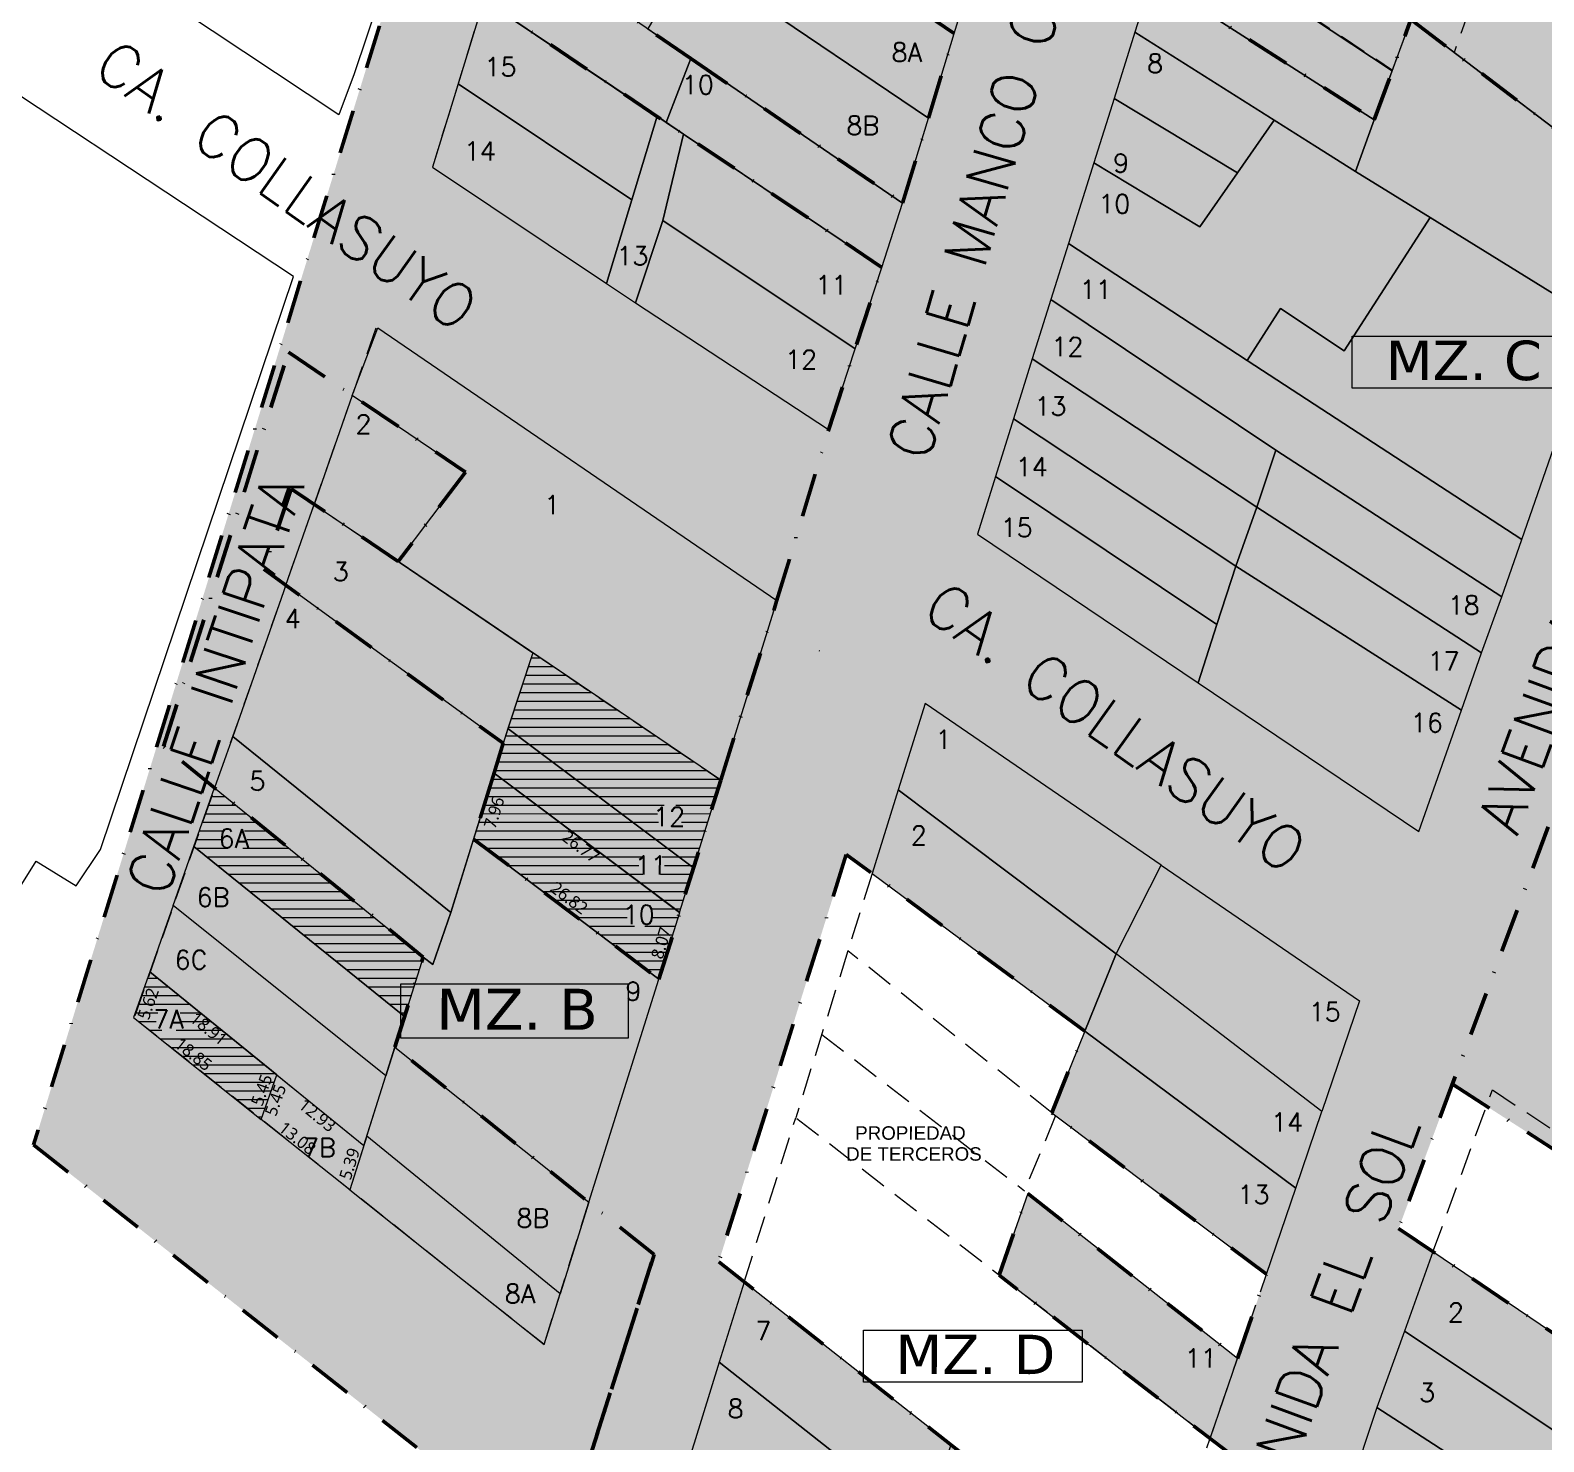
# Model space of a CAD drawing. Header units: millimetres. Extents: x -12449005 to 6504000, y 604360 to 27735491.
# Drawn here: x 711732.4 to 711907.1, y 9107211.8 to 9107374.8 of the extents above; entities that cross this region are included whole.
import ezdxf
from ezdxf.enums import TextEntityAlignment as Align

# ---------------------------------------------------------------- set-up
doc = ezdxf.new("R2010")
doc.units = ezdxf.units.MM
doc.header["$MEASUREMENT"] = 0
doc.header["$PDMODE"] = 3
doc.header["$PDSIZE"] = 0.5
doc.linetypes.add('DASHDOTX2', pattern=[50.8, 25.4, -12.7, 0, -12.7])
doc.linetypes.add('HIDDEN', pattern=[9.525, 6.35, -3.175])
doc.layers.get('0').update_dxf_attribs({"lineweight": 15})
for name, color, linetype in [('_CALLES', 251, 'Continuous'), ('CHAVI RESCATE', 220, 'Continuous'), ('NUEVA ESPERANZA 4', 191, 'Continuous'), ('NUEVA ESPERANZA II', 160, 'Continuous'), ('NUEVA ESPERANZA III', 83, 'Continuous'), ('Texto', 7, 'Continuous')]:
    doc.layers.add(name, color=color, linetype=linetype)
for name, color, linetype, lineweight in [('A_LIMITES SECTORES', 1, 'DASHDOTX2', 50), ('COTAS', 40, 'Continuous', 5), ('HATCH LOTE EXCEPTUADO', 6, 'Continuous', 5), ('JL - LOTE PRESCRITO', 190, 'Continuous', 30), ('JL - LOTES EXCEPTUADO', 33, 'Continuous', 30), ('VIVIENDA', 7, 'Continuous', 15)]:
    doc.layers.add(name, color=color, linetype=linetype, lineweight=lineweight)
doc.styles.add('arial', font='arial.ttf')
doc.styles.add('CALLES', font='romans.shx', dxfattribs={"height": 2.5})
doc.styles.add('cota100', font='trebuc.ttf')
doc.styles.add('ROMANS', font='romans.shx')
doc.styles.get("Standard").update_dxf_attribs({"font": 'arial.ttf'})
doc.styles.add('style2', font='verdana.ttf')
doc.dimstyles.new('COTA _100', dxfattribs={"dimscale": 1.26, "dimtxt": 0.95, "dimasz": 0.04, "dimexe": 0.06, "dimexo": 0.1, "dimgap": 0.04, "dimtad": 0, "dimzin": 1, "dimdsep": 46, "dimtxsty": 'cota100', "dimblk": 'ARCHTICK', "dimcen": 0.09, "dimdle": 0.06, "dimse1": 1, "dimse2": 1, "dimsd1": 1, "dimsd2": 1, "dimclrd": 256, "dimclre": 178, "dimclrt": 7, "dimaunit": 1, "dimadec": 3, "dimazin": 0, "dimtfac": 1, "dimtmove": 2, "dimatfit": 2, "dimldrblk": 'ARCHTICK', "dimfxl": 1, "dimarcsym": 0})
pattern_1 = [(0, (-11196.5517, -2556.6755), (0, 1), [])]

# ---------------------------------------------------------------- blocks, each defined once
blk = doc.blocks.new('*D51')
at = {"layer": 'DEFPOINTS', "color": 0, "ltscale": 0.3, "transparency": 16777216}
for p in [(711798.11, 9107297.2, 0), (638644.95, 8884680.95), (638646.1, 8884680.58, 0)]:
    blk.add_point(p, dxfattribs=at)
at = {"layer": 'JL - LOTE PRESCRITO', "color": 7, "ltscale": 0.3, "transparency": 16777216, "insert": (1552507.84, 18611954.35), "char_height": 1.425, "attachment_point": 5, "rotation": 71.8094, "style": 'cota100'}
blk.add_mtext('234327.50', dxfattribs=at)
blk = doc.blocks.new('_ARCHTICK')
at = {"color": 0, "linetype": 'ByBlock', "const_width": 0.15}
blk.add_lwpolyline([(-0.5, -0.5), (0.5, 0.5)], dxfattribs=at)
blk = doc.blocks.new('*D54')
at = {"layer": 'DEFPOINTS', "color": 0, "ltscale": 0.3, "transparency": 16777216}
for p in [(711942.33, 9107278.53, 0), (711968.93, 9107263), (711968.16, 9107261.81, 0)]:
    blk.add_point(p, dxfattribs=at)
at = {"layer": 'JL - LOTE PRESCRITO', "color": 7, "ltscale": 0.3, "transparency": 16777216, "insert": (-9446297.88, 15652898.35), "char_height": 1.425, "attachment_point": 5, "rotation": 327.0777, "style": 'cota100'}
blk.add_mtext('30.77', dxfattribs=at)
blk = doc.blocks.new('*D55')
at = {"layer": 'DEFPOINTS', "color": 0, "ltscale": 0.3, "transparency": 16777216}
for p in [(711946.72, 9107290.72, 0), (711972.94, 9107274.92), (711972.26, 9107273.88, 0)]:
    blk.add_point(p, dxfattribs=at)
at = {"layer": 'JL - LOTE PRESCRITO', "color": 7, "ltscale": 0.3, "transparency": 16777216, "insert": (-2514595.34, 20816706.74), "char_height": 1.425, "attachment_point": 5, "rotation": 326.6096, "style": 'cota100'}
blk.add_mtext('30.59', dxfattribs=at)
blk = doc.blocks.new('*D68')
at = {"layer": 'DEFPOINTS', "color": 0, "linetype": 'HIDDEN', "ltscale": 0.3, "transparency": 16777216}
for p in [(712078.64, 9107418.1, 0), (710312.23, 9102681.29, 0), (710313.01, 9102681, 0)]:
    blk.add_point(p, dxfattribs=at)
at = {"layer": 'NUEVA ESPERANZA II', "color": 7, "linetype": 'HIDDEN', "lineweight": 0, "ltscale": 0.3, "transparency": 16777216, "insert": (711195.05, 9105049.84, 0), "char_height": 1.197, "attachment_point": 5, "rotation": 69.5585, "style": 'cota100'}
blk.add_mtext('5055.45', dxfattribs=at)
blk = doc.blocks.new('*D69')
at = {"layer": 'DEFPOINTS', "color": 0, "linetype": 'HIDDEN', "ltscale": 0.3, "transparency": 16777216}
for p in [(712057.78, 9107363.71, 0), (709988.09, 9101810.87, 0), (709988.64, 9101810.67, 0)]:
    blk.add_point(p, dxfattribs=at)
at = {"layer": 'NUEVA ESPERANZA II', "color": 7, "linetype": 'HIDDEN', "lineweight": 0, "ltscale": 0.3, "transparency": 16777216, "insert": (711034.22, 9104618.93, 0), "char_height": 1.197, "attachment_point": 5, "rotation": 69.5638, "style": 'cota100'}
blk.add_mtext('5926.01', dxfattribs=at)
blk = doc.blocks.new('*D74')
at = {"layer": 'DEFPOINTS', "color": 0, "linetype": 'HIDDEN', "ltscale": 0.3, "transparency": 16777216}
for p in [(712094.13, 9107372.16, 0), (712094.88, 9107371.86, 0), (710500.23, 9103362.11, 0)]:
    blk.add_point(p, dxfattribs=at)
at = {"layer": 'NUEVA ESPERANZA II', "color": 7, "linetype": 'HIDDEN', "lineweight": 0, "ltscale": 0.3, "transparency": 16777216, "insert": (711297.93, 9105366.84, 0), "char_height": 1.197, "attachment_point": 5, "rotation": 68.3233, "style": 'cota100'}
blk.add_mtext('4315.21', dxfattribs=at)
blk = doc.blocks.new('*D75')
at = {"layer": 'DEFPOINTS', "color": 0, "linetype": 'HIDDEN', "ltscale": 0.3, "transparency": 16777216}
for p in [(712067.64, 9107391.06, 0), (712068.36, 9107390.8, 0), (710106.24, 9102126.21, 0)]:
    blk.add_point(p, dxfattribs=at)
at = {"layer": 'NUEVA ESPERANZA II', "color": 7, "linetype": 'HIDDEN', "lineweight": 0, "ltscale": 0.3, "transparency": 16777216, "insert": (711086.58, 9104758.77, 0), "char_height": 1.197, "attachment_point": 5, "rotation": 69.5595, "style": 'cota100'}
blk.add_mtext('5618.35', dxfattribs=at)
blk = doc.blocks.new('*D71')
at = {"layer": 'DEFPOINTS', "color": 0, "linetype": 'HIDDEN', "ltscale": 0.3, "transparency": 16777216}
for p in [(712066.38, 9107385.58, 0), (712067.05, 9107385.33, 0), (710413.05, 9103034.9, 0)]:
    blk.add_point(p, dxfattribs=at)
at = {"layer": 'NUEVA ESPERANZA II', "color": 7, "linetype": 'HIDDEN', "lineweight": 0, "ltscale": 0.3, "transparency": 16777216, "insert": (711240.39, 9105209.99, 0), "char_height": 1.197, "attachment_point": 5, "rotation": 69.1925, "style": 'cota100'}
blk.add_mtext('4654.24', dxfattribs=at)
blk = doc.blocks.new('*D186')
at = {"layer": 'DEFPOINTS', "color": 0, "ltscale": 0.3, "transparency": 16777216}
for p in [(711746.23, 9107266.08, 0), (711760.91, 9107254.17, 0), (711759.78, 9107252.78)]:
    blk.add_point(p, dxfattribs=at)
at = {"layer": 'JL - LOTES EXCEPTUADO', "color": 7, "lineweight": 30, "ltscale": 0.3, "transparency": 16777216, "insert": (711753.03, 9107259.49), "char_height": 1.425, "attachment_point": 5, "rotation": 320.9628, "style": 'cota100'}
blk.add_mtext('18.91', dxfattribs=at)
blk = doc.blocks.new('*D187')
at = {"layer": 'DEFPOINTS', "color": 0, "ltscale": 0.3, "transparency": 16777216}
for p in [(711746.23, 9107266.08, 0), (711747.78, 9107265.54), (711744.37, 9107260.78, 0)]:
    blk.add_point(p, dxfattribs=at)
at = {"layer": 'JL - LOTES EXCEPTUADO', "color": 7, "lineweight": 30, "ltscale": 0.3, "transparency": 16777216, "insert": (711746.06, 9107262.38), "char_height": 1.425, "attachment_point": 5, "rotation": 70.6757, "style": 'cota100'}
blk.add_mtext('5.62', dxfattribs=at)
blk = doc.blocks.new('*D188')
at = {"layer": 'DEFPOINTS', "color": 0, "ltscale": 0.3, "transparency": 16777216}
for p in [(711759.48, 9107254.67), (711760.91, 9107254.17, 0), (711759.11, 9107249.03, 0)]:
    blk.add_point(p, dxfattribs=at)
at = {"layer": 'JL - LOTES EXCEPTUADO', "color": 7, "lineweight": 30, "ltscale": 0.3, "transparency": 16777216, "insert": (711759.16, 9107252.42), "char_height": 1.425, "attachment_point": 5, "rotation": 70.6757, "style": 'cota100'}
blk.add_mtext('5.45', dxfattribs=at)
blk = doc.blocks.new('*D189')
at = {"layer": 'DEFPOINTS', "color": 0, "ltscale": 0.3, "transparency": 16777216}
for p in [(711768.46, 9107246.81), (711770.96, 9107246.03, 0), (711769.34, 9107240.88, 0)]:
    blk.add_point(p, dxfattribs=at)
at = {"layer": 'JL - LOTES EXCEPTUADO', "color": 7, "lineweight": 30, "ltscale": 0.3, "transparency": 16777216, "insert": (711769.3, 9107243.9), "char_height": 1.425, "attachment_point": 5, "rotation": 72.5165, "style": 'cota100'}
blk.add_mtext('5.39', dxfattribs=at)
blk = doc.blocks.new('*D190')
at = {"layer": 'DEFPOINTS', "color": 0, "ltscale": 0.3, "transparency": 16777216}
for p in [(711785.98, 9107288.99, 0), (711787.9, 9107288.39), (711783.61, 9107281.38, 0)]:
    blk.add_point(p, dxfattribs=at)
at = {"layer": 'JL - LOTES EXCEPTUADO', "color": 7, "ltscale": 0.3, "transparency": 16777216, "insert": (711785.99, 9107284.45), "char_height": 1.425, "attachment_point": 5, "rotation": 72.7253, "style": 'cota100'}
blk.add_mtext('7.96', dxfattribs=at)
blk = doc.blocks.new('*D191')
at = {"layer": 'DEFPOINTS', "color": 0, "ltscale": 0.3, "transparency": 16777216}
for p in [(711805.73, 9107273.44), (711807.4, 9107272.93, 0), (711805.01, 9107265.22, 0)]:
    blk.add_point(p, dxfattribs=at)
at = {"layer": 'JL - LOTES EXCEPTUADO', "color": 7, "ltscale": 0.3, "transparency": 16777216, "insert": (711805.28, 9107269.39), "char_height": 1.425, "attachment_point": 5, "rotation": 72.7682, "style": 'cota100'}
blk.add_mtext('8.07', dxfattribs=at)
blk = doc.blocks.new('*D192')
at = {"layer": 'DEFPOINTS', "color": 0, "ltscale": 0.3, "transparency": 16777216}
for p in [(711783.61, 9107281.38, 0), (711806.05, 9107266.6), (711805.01, 9107265.22, 0)]:
    blk.add_point(p, dxfattribs=at)
at = {"layer": 'JL - LOTES EXCEPTUADO', "color": 7, "ltscale": 0.3, "transparency": 16777216, "insert": (711794.64, 9107274.59), "char_height": 1.425, "attachment_point": 5, "rotation": 322.9371, "style": 'cota100'}
blk.add_mtext('26.82', dxfattribs=at)
blk = doc.blocks.new('*D193')
at = {"layer": 'DEFPOINTS', "color": 0, "ltscale": 0.3, "transparency": 16777216}
for p in [(711785.98, 9107288.99, 0), (711807.4, 9107272.93, 0), (711805.32, 9107270.16)]:
    blk.add_point(p, dxfattribs=at)
at = {"layer": 'JL - LOTES EXCEPTUADO', "color": 7, "ltscale": 0.3, "transparency": 16777216, "insert": (711795.96, 9107280.51), "char_height": 1.425, "attachment_point": 5, "rotation": 323.1409, "style": 'cota100'}
blk.add_mtext('26.77', dxfattribs=at)
blk = doc.blocks.new('*D194')
at = {"layer": 'DEFPOINTS', "color": 0, "ltscale": 0.3, "transparency": 16777216}
for p in [(711760.91, 9107254.17, 0), (711762.46, 9107253.63), (711759.11, 9107249.03, 0)]:
    blk.add_point(p, dxfattribs=at)
at = {"layer": 'JL - LOTES EXCEPTUADO', "color": 7, "lineweight": 30, "ltscale": 0.3, "transparency": 16777216, "insert": (711760.75, 9107251.26), "char_height": 1.425, "attachment_point": 5, "rotation": 70.6757, "style": 'cota100'}
blk.add_mtext('5.45', dxfattribs=at)
blk = doc.blocks.new('*D195')
at = {"layer": 'DEFPOINTS', "color": 0, "ltscale": 0.3, "transparency": 16777216}
for p in [(711760.91, 9107254.17, 0), (711769.83, 9107244.63), (711770.96, 9107246.03, 0)]:
    blk.add_point(p, dxfattribs=at)
at = {"layer": 'JL - LOTES EXCEPTUADO', "color": 7, "lineweight": 30, "ltscale": 0.3, "transparency": 16777216, "insert": (711765.57, 9107249.5), "char_height": 1.425, "attachment_point": 5, "rotation": 320.9628, "style": 'cota100'}
blk.add_mtext('12.93', dxfattribs=at)
blk = doc.blocks.new('*D211')
at = {"layer": 'DEFPOINTS', "color": 0, "ltscale": 0.3, "transparency": 16777216}
for p in [(711744.37, 9107260.78, 0), (711760, 9107250.15), (711759.11, 9107249.03, 0)]:
    blk.add_point(p, dxfattribs=at)
at = {"layer": 'JL - LOTES EXCEPTUADO', "color": 7, "lineweight": 30, "ltscale": 0.3, "transparency": 16777216, "insert": (711751.28, 9107256.54), "char_height": 1.425, "attachment_point": 5, "rotation": 321.4602, "style": 'cota100'}
blk.add_mtext('18.85', dxfattribs=at)
blk = doc.blocks.new('*D212')
at = {"layer": 'DEFPOINTS', "color": 0, "ltscale": 0.3, "transparency": 16777216}
for p in [(711759.11, 9107249.03, 0), (711770.23, 9107242), (711769.34, 9107240.88, 0)]:
    blk.add_point(p, dxfattribs=at)
at = {"layer": 'JL - LOTES EXCEPTUADO', "color": 7, "lineweight": 30, "ltscale": 0.3, "transparency": 16777216, "insert": (711763.27, 9107246.86), "char_height": 1.425, "attachment_point": 5, "rotation": 321.4602, "style": 'cota100'}
blk.add_mtext('13.08', dxfattribs=at)

msp = doc.modelspace()

# ---------------------------------------------------------------- hatches: boundary and pattern name
at = {"layer": 'HATCH LOTE EXCEPTUADO', "lineweight": 5}
h = msp.add_hatch(dxfattribs=at)
h.set_pattern_fill('_USER', color=256, style=0, pattern_type=0)
h.set_pattern_definition(pattern_1)
h.paths.add_polyline_path([(711790.461, 9107302.904), (711787.582, 9107294.141), (711808.997, 9107278.083), (711812.137, 9107288.207)])
h.paths.add_polyline_path([(711807.764, 9107284, -1), (711804.792, 9107284, -1)], flags=16)
h.paths.add_polyline_path([(711787.582, 9107294.141), (711787.024, 9107292.444), (711785.976, 9107288.987), (711807.399, 9107272.927), (711808.997, 9107278.083)])
h.paths.add_polyline_path([(711805.662, 9107278.401, -1), (711802.69, 9107278.401, -1)], flags=16)
h.paths.add_polyline_path([(711785.976, 9107288.985), (711785.878, 9107288.663), (711783.612, 9107281.384), (711805.009, 9107265.223), (711807.398, 9107272.925)])
h.paths.add_polyline_path([(711804.255, 9107272.686, -1), (711801.283, 9107272.686, -1)], flags=16)
h.paths.add_polyline_path([(711753.701, 9107287.324), (711751.311, 9107280.532), (711775.646, 9107260.908), (711777.809, 9107267.776)])
h.paths.add_polyline_path([(711754.493, 9107281.442, -1), (711757.465, 9107281.442, -1)], flags=16)
h.paths.add_polyline_path([(711794.674, 9107293.565), (711803.09, 9107287.102), (711804.261, 9107288.627), (711795.845, 9107295.09)], flags=24)
h.paths.add_polyline_path([(711804.776, 9107282.787), (711807.523, 9107282.734), (711807.57, 9107285.172), (711804.822, 9107285.225)], flags=24)
h.paths.add_polyline_path([(711792.506, 9107286.13), (711800.922, 9107279.667), (711802.093, 9107281.192), (711793.677, 9107287.655)], flags=24)
h.paths.add_polyline_path([(711790.127, 9107279.847), (711798.543, 9107273.384), (711799.714, 9107274.909), (711791.298, 9107281.372)], flags=24)
h.paths.add_polyline_path([(711801.035, 9107271.477), (711804.247, 9107271.416), (711804.294, 9107273.854), (711801.082, 9107273.915)], flags=24)
h.paths.add_polyline_path([(711760.869, 9107271.928), (711765.194, 9107268.44), (711767.074, 9107270.771), (711762.748, 9107274.259)], flags=25)
h.paths.add_polyline_path([(711762.001, 9107277.38), (711766.317, 9107273.88), (711768.203, 9107276.206), (711763.887, 9107279.706)], flags=24)
h.paths.add_polyline_path([(711776.59, 9107262.001), (711777.949, 9107266.318), (711775.093, 9107267.217), (711773.733, 9107262.9)], flags=9)
h.paths.add_polyline_path([(711754.003, 9107280.99), (711755.506, 9107285.259), (711752.681, 9107286.254), (711751.178, 9107281.984)], flags=9)
h.paths.add_polyline_path([(711759.954, 9107276.665), (711768.368, 9107270.203), (711769.535, 9107271.723), (711761.121, 9107278.184)], flags=24)
h.paths.add_polyline_path([(711753.917, 9107280.533), (711757.911, 9107280.457), (711757.948, 9107282.407), (711753.954, 9107282.484)], flags=24)
h = msp.add_hatch(dxfattribs=at)
h.set_pattern_fill('_USER', color=256, style=0, pattern_type=0)
h.set_pattern_definition(pattern_1)
h.paths.add_polyline_path([(711760.912, 9107254.172), (711746.226, 9107266.08), (711744.366, 9107260.776), (711759.11, 9107249.032)])
h.paths.add_polyline_path([(711746.963, 9107260.568, -1), (711749.935, 9107260.568, -1)], flags=16)
h.paths.add_polyline_path([(711749.991, 9107260.028), (711754.307, 9107256.528), (711756.193, 9107258.854), (711751.877, 9107262.354)], flags=24)
h.paths.add_polyline_path([(711759.825, 9107249.778), (711761.322, 9107254.049), (711758.497, 9107255.04), (711756.999, 9107250.769)], flags=9)
h.paths.add_polyline_path([(711749.206, 9107258.878), (711756.902, 9107252.967), (711758.073, 9107254.492), (711750.377, 9107260.402)], flags=24)
h.paths.add_polyline_path([(711747.007, 9107259.647), (711749.762, 9107259.594), (711749.8, 9107261.545), (711747.044, 9107261.597)], flags=24)
at = {"layer": 'NUEVA ESPERANZA 4', "lineweight": 53, "transparency": 33554521}
h = msp.add_hatch(color=26, dxfattribs=at)
h.dxf.hatch_style = 1
h.paths.add_polyline_path([(711983.623, 9107863.019), (711960.913, 9107869.796), (711947.545, 9107855.389), (711927.184, 9107875.211), (711732.828, 9107246.078), (711793.308, 9107198.321), (711804.456, 9107233.43), (711774.534, 9107257.377), (711777.809, 9107267.775), (711747.836, 9107292.08), (711762.237, 9107337.617), (711782.662, 9107323.763), (711774.924, 9107313.44), (711762.546, 9107321.833), (711759.407, 9107312.534), (711787.024, 9107292.445), (711785.878, 9107288.663), (711783.612, 9107281.384), (711805.01, 9107265.223), (711812.137, 9107288.209), (711818.587, 9107308.851), (711824.6, 9107328.732), (711830.74, 9107347.372), (711776.796, 9107383.655), (711779.339, 9107391.696), (711808.689, 9107371.497), (711833.124, 9107354.817), (711839.101, 9107374.408), (711799.157, 9107401.242), (711805.889, 9107422.533), (711805.889, 9107422.533), (711799.374, 9107425.922), (711803.611, 9107439.76), (711807.228, 9107437.909), (711813.653, 9107458.901), (711823.933, 9107452.144), (711813.732, 9107434.582), (711851.569, 9107415.226), (711859.802, 9107442.183), (711862.334, 9107440.348), (711876.693, 9107484.457), (711850.686, 9107501.798), (711852.916, 9107508.613), (711878.9, 9107491.237), (711881.331, 9107498.626), (711855.179, 9107515.529), (711857.503, 9107522.368), (711883.602, 9107505.532), (711885.482, 9107511.248), (711859.432, 9107528.09), (711862.037, 9107535.817), (711864.701, 9107534.044), (711864.763, 9107534.234), (711888.227, 9107519.593), (711896.621, 9107545.11), (711859.877, 9107570.7), (711851.051, 9107543.147), (711844.561, 9107547.475), (711855.463, 9107582.858), (711873.876, 9107570.138), (711877.532, 9107582.777), (711903.32, 9107565.476), (711909.536, 9107586.649), (711883.509, 9107602.964), (711885.386, 9107610.339), (711859.759, 9107626.556), (711865.864, 9107645.768), (711888.505, 9107631.744), (711890.487, 9107637.407), (711867.67, 9107651.452), (711875.029, 9107674.606), (711884.521, 9107668.954), (711887.911, 9107677.609), (711896.519, 9107672.519), (711893.113, 9107663.838), (711933.161, 9107639.99), (711939.594, 9107660.629), (711881.851, 9107696.074), (711891.254, 9107725.622), (711937.719, 9107691.93), (711948.035, 9107724.382), (711904.053, 9107765.839), (711923.379, 9107826.569), (711981.111, 9107766.156), (711983.622, 9107774.252), (712027.224, 9107744.458), (712048.741, 9107788.502), (712070.65, 9107766.362), (712054.097, 9107752.956), (712059.691, 9107749.682), (712064.422, 9107750.207), (712076.041, 9107760.914), (712151.75, 9107684.408), (712131.41, 9107674.749), (712101.865, 9107660.719), (712078.904, 9107683.876), (712071.68, 9107680.44), (712100.654, 9107651.222), (712137.763, 9107668.579), (712145.736, 9107660.435), (712164.211, 9107668.096), (712186.168, 9107647.654), (712189.69, 9107650.643), (712205.026, 9107635.145), (712184.666, 9107620.886), (712197.218, 9107608.261), (712217.021, 9107623.024), (712268.619, 9107570.883), (712227.016, 9107551.715), (712212.613, 9107566.164), (712163.932, 9107543.751), (712151.898, 9107526.551), (712098.583, 9107567.547), (712114.419, 9107583.366), (712106.368, 9107591.805), (712085.761, 9107611.803), (712063.647, 9107594.26), (712054.275, 9107601.611), (712066.377, 9107609.595), (712058.673, 9107617.223), (712072.27, 9107625.67), (712060.662, 9107632.087), (712056.67, 9107635.932), (712027.936, 9107614.667), (712020.873, 9107618.828), (712002.288, 9107568.46), (711967.15, 9107592.271), (711966.444, 9107590.04), (711933.096, 9107615.14), (711931.465, 9107609.694), (711964.664, 9107584.455), (711962.473, 9107576.111), (711928.59, 9107600.097), (711925.553, 9107589.957), (711959.52, 9107566.523), (711995.518, 9107540.833), (711988.156, 9107522.419), (711997.649, 9107516.412), (712005.136, 9107535.606), (712029.042, 9107519.992), (712036.446, 9107530.681), (712035.162, 9107531.494), (712038.016, 9107537.887), (712009.198, 9107556.367), (712016.546, 9107575.244), (712036.54, 9107562.054), (712049.886, 9107552.901), (712070.335, 9107579.777), (712085.747, 9107567.989), (712040.97, 9107450.797), (711981.286, 9107490.628), (711964.777, 9107447.459), (712029.937, 9107403.554), (712046.148, 9107448.136), (712054.691, 9107442.109), (712058.699, 9107454.1), (712084.859, 9107435.671), (712111.062, 9107417.302), (712108.907, 9107410.905), (712082.939, 9107429.37), (712080.784, 9107423.7), (712074.3, 9107406.639), (712047.454, 9107424.619), (712043.012, 9107411.866), (712069.341, 9107393.386), (712070.337, 9107396.006), (712102.974, 9107372.329), (712071.988, 9107289.726), (712065.185, 9107294.655), (712073.235, 9107317.455), (712042.328, 9107340.347), (712035.865, 9107345.062), (712028.989, 9107326.554), (712027.328, 9107322.084), (711997.966, 9107343.359), (712006.658, 9107367.457), (711994.483, 9107376.218), (711986.996, 9107357.776), (711984.967, 9107352.778), (711916.798, 9107402.17), (711924.619, 9107426.704), (711910.941, 9107436.157), (711911.155, 9107436.762), (711891.273, 9107453.084), (711888.603, 9107455.381), (711885.82, 9107457.558), (711891.126, 9107474.287), (711906.691, 9107461.728), (711912.536, 9107460.615), (711918.441, 9107457.415), (711938.974, 9107515.613), (711927.352, 9107523.707), (711924.051, 9107514.605), (711922.156, 9107508.241), (711901.947, 9107522.591), (711893.639, 9107497.981), (711914.542, 9107484.222), (711912.187, 9107477.588), (711891.42, 9107491.407), (711872.204, 9107434.481), (711871.235, 9107435.183), (711868.412, 9107425.938), (711863.706, 9107410.532), (711895.884, 9107387.608), (711893.796, 9107381.659), (711861.703, 9107403.972), (711855.833, 9107384.755), (711887.579, 9107364.435), (711891.805, 9107375.988), (711926.092, 9107349.921), (711931.958, 9107366.289), (711965.473, 9107341.678), (711963.405, 9107336.044), (711934.724, 9107355.44), (711932.258, 9107348.822), (711961.201, 9107330.035), (711958.137, 9107321.686), (711929.156, 9107340.498), (711896.587, 9107253.089), (711957.348, 9107214.088), (711966.831, 9107240.39), (711935.775, 9107260.323), (711938.113, 9107266.816), (711968.971, 9107246.327), (711971.233, 9107252.602), (711940.248, 9107272.745), (711942.331, 9107278.532), (711973.343, 9107258.453), (711977.629, 9107270.343), (711946.718, 9107290.717), (711948.886, 9107296.738), (711951.866, 9107304.704), (711953.969, 9107310.324), (711992.376, 9107285.461), (711968.105, 9107218.141), (712028.618, 9107175.088), (712070.763, 9107289.329), (712078.456, 9107283.755), (712163.705, 9107514.837), (712282.076, 9107569.376)])
at = {"layer": 'NUEVA ESPERANZA III', "lineweight": 30, "transparency": 33554483}
h = msp.add_hatch(color=11, dxfattribs=at)
h.dxf.hatch_style = 1
h.paths.add_polyline_path([(712132.43, 9107372.139), (712120.754, 9107342.578), (712173.18, 9107304.199), (712169.898, 9107294.645), (712170.214, 9107294.4), (712147.825, 9107233.493), (712070.763, 9107289.329), (712028.618, 9107175.088), (711968.105, 9107218.141), (711992.376, 9107285.461), (711953.969, 9107310.324), (711951.866, 9107304.704), (711982.822, 9107284.746), (711973.343, 9107258.453), (711942.331, 9107278.532), (711940.248, 9107272.745), (711971.233, 9107252.602), (711968.971, 9107246.327), (711938.113, 9107266.816), (711935.775, 9107260.323), (711966.831, 9107240.39), (711950.691, 9107195.625), (711945.827, 9107198.915), (711945.827, 9107198.915), (711920.435, 9107216.09), (711894.623, 9107233.548), (711890.377, 9107236.42), (711929.156, 9107340.498), (711958.137, 9107321.686), (711961.201, 9107330.035), (711932.258, 9107348.822), (711934.724, 9107355.44), (711963.405, 9107336.044), (711965.473, 9107341.678), (711931.958, 9107366.289), (711926.092, 9107349.921), (711891.805, 9107375.988), (711887.579, 9107364.435), (711855.833, 9107384.755), (711861.703, 9107403.972), (711893.796, 9107381.659), (711895.884, 9107387.608), (711863.706, 9107410.532), (711870.914, 9107434.131), (711859.802, 9107442.183), (711851.569, 9107415.226), (711810.26, 9107436.358), (711799.157, 9107401.242), (711839.101, 9107374.408), (711833.124, 9107354.817), (711808.689, 9107371.497), (711779.339, 9107391.696), (711776.796, 9107383.655), (711830.74, 9107347.372), (711824.6, 9107328.732), (711818.587, 9107308.851), (711812.137, 9107288.209), (711805.01, 9107265.223), (711783.612, 9107281.384), (711785.878, 9107288.662), (711787.024, 9107292.445), (711759.407, 9107312.534), (711762.546, 9107321.833), (711774.924, 9107313.44), (711782.662, 9107323.763), (711762.237, 9107337.617), (711747.836, 9107292.08), (711777.809, 9107267.775), (711774.534, 9107257.377), (711804.456, 9107233.43), (711791.639, 9107193.064), (711850.721, 9107146.201), (711866.006, 9107189.994), (711811.911, 9107232.58), (711826.634, 9107279.627), (711854.168, 9107259.205), (711850.348, 9107249.799), (711875.121, 9107231.155), (711871.789, 9107221.417), (711847.579, 9107240.477), (711844.268, 9107231.041), (711878.859, 9107204.279), (711868.966, 9107175.936), (711898.335, 9107151.594), (711894.826, 9107142.203), (711919.099, 9107124.649), (711925.491, 9107120.026), (711916.122, 9107094.325), (711991.496, 9107034.539), (712018.424, 9107107.53), (711951.625, 9107157.055), (711955.145, 9107166.741), (712022.033, 9107117.312), (712028.337, 9107134.402), (712100.187, 9107105.188), (712093.683, 9107088.467), (712034.606, 9107113.292), (712028.678, 9107097.224), (712087.302, 9107072.061), (712081.809, 9107057.939), (712147.755, 9107033.443), (712141.352, 9107015.524), (712075.345, 9107040.923), (712069.415, 9107024.667), (712059.368, 9107029.144), (712052.723, 9107011.153), (712218.609, 9106962.524), (712234.179, 9106991.729), (712239.681, 9107007.099), (712227.011, 9107016.309), (712219.029, 9106997.266), (712204.746, 9107002.486), (712213.411, 9107026.195), (712208.563, 9107029.719), (712199.429, 9107007.243), (712177.566, 9107016.296), (712183.666, 9107034.74), (712186.837, 9107045.513), (712159.238, 9107065.575), (712171.718, 9107100.496), (712113.602, 9107142.876), (712113.893, 9107143.638), (712060.269, 9107183.838), (712066.515, 9107199.541), (712097.434, 9107180.182), (712100.77, 9107189.079), (712102.254, 9107192.848), (712104.431, 9107199.238), (712128.249, 9107181.305), (712131.127, 9107188.751), (712144.293, 9107179.307), (712160.667, 9107167.817), (712180.068, 9107154.102), (712188.458, 9107147.339), (712193.63, 9107161.307), (712210.476, 9107154.382), (712207.078, 9107145.897), (712211.591, 9107142.516), (712222.227, 9107169.197), (712242.069, 9107154.297), (712231.922, 9107127.285), (712239.766, 9107121.409), (712249.992, 9107148.348), (712314.866, 9107099.634), (712304.209, 9107072.806), (712249.105, 9107114.153), (712234.254, 9107076.962), (712281.768, 9107041.98), (712284.622, 9107049.351), (712316.76, 9107026.98), (712320.413, 9107036.268), (712349.558, 9107015.999), (712350.768, 9107019.085), (712356.791, 9107014.896), (712362.811, 9107030.252), (712406.548, 9106998.022), (712422.565, 9106993.973), (712432.586, 9107018.939), (712388.954, 9107050.961), (712401.522, 9107073.686), (712382.098, 9107087.867), (712390.2, 9107105.982), (712450.08, 9107062.519), (712456.819, 9107079.308), (712397.454, 9107122.2), (712418.634, 9107169.555), (712591.739, 9107042.552), (712618.712, 9107108.397), (712589.452, 9107119.468), (712586.255, 9107112.243), (712607.844, 9107103.833), (712587.272, 9107053.612), (712535.492, 9107091.601), (712549.212, 9107126.966), (712574.952, 9107117.351), (712577.134, 9107124.128), (712551.825, 9107133.704), (712558.75, 9107151.554), (712540.724, 9107164.967), (712537.299, 9107155.643), (712552.61, 9107144.563), (712541.601, 9107116.184), (712494.018, 9107151.426), (712515.366, 9107207.813), (712541.441, 9107188.422), (712545.084, 9107194.886), (712512.496, 9107219.623), (712494.968, 9107173.326), (712486.4, 9107179.448), (712440.995, 9107211.89), (712436.08, 9107215.402), (712432.402, 9107206.1), (712491.427, 9107163.973), (712488.1, 9107155.187), (712452.629, 9107179.948), (712441.32, 9107163.886), (712421.297, 9107177.984), (712428.738, 9107196.824), (712425.223, 9107199.42), (712409.637, 9107210.618), (712393.425, 9107187.952), (712358.92, 9107212.741), (712376.119, 9107259.04), (712383.206, 9107278.118), (712326.062, 9107321.394), (712318.345, 9107302.186), (712368.432, 9107264.781), (712361.753, 9107246.797), (712352.11, 9107253.944), (712342.441, 9107231.197), (712323.28, 9107245.424), (712332.189, 9107268.556), (712322.229, 9107275.862), (712313.651, 9107252.573), (712246.934, 9107302.111), (712286.104, 9107413.83), (712178.236, 9107495.62), (712166.722, 9107466.347), (712196.674, 9107441.187), (712206.711, 9107466.978), (712277.327, 9107413.434), (712246.445, 9107325.355), (712230.67, 9107337.024), (712226.097, 9107331.425), (712243.627, 9107317.644), (712237.954, 9107302.117), (712248.012, 9107294.737), (712237.439, 9107266.732), (712289.752, 9107229.733), (712297.725, 9107252.662), (712321.899, 9107234.714), (712307.981, 9107215.17), (712317.258, 9107207.794), (712331.558, 9107227.542), (712341.2, 9107220.383), (712326.614, 9107200.356), (712347.374, 9107183.851), (712340.112, 9107165.038), (712282.99, 9107210.286), (712269.618, 9107171.827), (712241.117, 9107192.437), (712243.736, 9107199.199), (712244.828, 9107198.404), (712247.02, 9107204.566), (712212.819, 9107228.089), (712229.344, 9107272.72), (712176.397, 9107313.563), (712183.641, 9107334.566)])

# ---------------------------------------------------------------- linework, layer by layer
at = {"color": 7, "linetype": 'HIDDEN', "lineweight": 15, "ltscale": 0.5}
for p, q in [((711810.172, 9107461.189, 0), (711779.02, 9107359.44, 0)), ((711905.001, 9107395.335, 0), (711896.782, 9107372.205, 0)), ((711863.936, 9107387.247, 0), (711889.675, 9107370.165, 0)), ((711772.338, 9107340.385, 0), (711744.409, 9107260.742, 0)), ((711765.201, 9107320.033, 0), (711790.241, 9107303.055, 0)), ((711790.241, 9107303.055, 0), (711812.137, 9107288.209, 0)), ((711829.618, 9107277.414, 0), (711826.815, 9107268.494, 0)), ((711826.815, 9107268.494, 0), (711820.791, 9107249.206, 0)), ((711850.348, 9107249.799, 0), (711826.815, 9107268.494, 0)), ((711791.746, 9107223.035, 0), (711744.409, 9107260.742, 0)), ((711823.803, 9107258.85, 0), (711847.192, 9107240.781, 0)), ((711894.348, 9107233.735, 0), (711901.201, 9107252.438, 0)), ((711901.201, 9107252.438, 0), (711933.202, 9107231.35, 0)), ((711814.861, 9107230.258, 0), (711820.791, 9107249.206, 0)), ((711868.632, 9107212.191, 0), (711820.791, 9107249.206, 0)), ((711850.788, 9107249.468, 0), (711847.192, 9107240.781, 0)), ((711791.746, 9107223.035, 0), (711796.913, 9107239.467, 0)), ((711862.092, 9107193.076, 0), (711875.121, 9107231.155, 0))]:
    msp.add_line(p, q, dxfattribs=at)
at = {"lineweight": 15}
for points, elevation in [([(711753.005, 9107498.458), (711776.809, 9107483.172), (711800.349, 9107467.428), (711785.547, 9107419.737), (711775.774, 9107387.498), (711769.818, 9107369.746), (711768.056, 9107365.015), (711720.633, 9107396.493)], -4.115), ([(711716.412, 9107376.959), (711714.121, 9107373.589), (711695.808, 9107321.88), (711698.216, 9107320.076), (711688.835, 9107304.821), (711700.701, 9107295.527), (711703.508, 9107299.346), (711711.775, 9107293.343), (711714.784, 9107297.358), (711724.795, 9107290.948), (711720.62, 9107283.932), (711731.279, 9107275.868), (711733.128, 9107278.831), (711737.723, 9107275.988), (711740.56, 9107280.198), (711762.807, 9107346.353)], -6.016)]:
    msp.add_lwpolyline(points, close=True, dxfattribs=dict(at, elevation=elevation))
at = {"layer": 'A_LIMITES SECTORES', "color": 26, "ltscale": 0.2, "elevation": 0}
for points in [[(711927.184, 9107875.211), (711732.828, 9107246.078), (711793.308, 9107198.321), (711804.456, 9107233.43), (711774.534, 9107257.377), (711777.809, 9107267.775), (711747.836, 9107292.08), (711762.237, 9107337.617), (711782.662, 9107323.763), (711774.924, 9107313.44), (711762.546, 9107321.833), (711759.407, 9107312.534), (711787.024, 9107292.445), (711785.878, 9107288.663), (711783.612, 9107281.384), (711805.01, 9107265.223), (711812.137, 9107288.209), (711818.587, 9107308.851), (711824.6, 9107328.732), (711830.74, 9107347.372), (711776.796, 9107383.655)], [(711779.339, 9107391.696), (711808.689, 9107371.497), (711833.124, 9107354.817), (711839.101, 9107374.408), (711799.157, 9107401.242)], [(711855.833, 9107384.755), (711887.579, 9107364.435), (711891.805, 9107375.988), (711926.092, 9107349.921)], [(711929.156, 9107340.498), (711896.587, 9107253.089), (711957.348, 9107214.088)]]:
    msp.add_lwpolyline(points, dxfattribs=at)
at = {"layer": 'A_LIMITES SECTORES', "color": 11, "ltscale": 0.2, "elevation": 0}
for points in [[(711779.339, 9107391.696), (711808.689, 9107371.497), (711833.124, 9107354.817), (711839.101, 9107374.408), (711799.157, 9107401.242)], [(711855.833, 9107384.755), (711887.579, 9107364.435), (711891.805, 9107375.988), (711926.092, 9107349.921)], [(711791.639, 9107193.064), (711804.456, 9107233.43), (711774.534, 9107257.377), (711777.809, 9107267.775), (711747.836, 9107292.08), (711762.237, 9107337.617), (711782.662, 9107323.763), (711774.924, 9107313.44), (711762.546, 9107321.833), (711759.407, 9107312.534), (711787.024, 9107292.445), (711785.878, 9107288.663), (711783.612, 9107281.384), (711805.01, 9107265.223), (711812.137, 9107288.209), (711818.587, 9107308.851), (711824.6, 9107328.732), (711830.74, 9107347.372), (711776.796, 9107383.655)], [(711929.156, 9107340.498), (711890.377, 9107236.42), (711950.691, 9107195.625)], [(711878.859, 9107204.279), (711844.268, 9107231.041), (711847.579, 9107240.477), (711871.789, 9107221.417), (711875.121, 9107231.155), (711850.348, 9107249.799), (711854.168, 9107259.205), (711826.634, 9107279.627), (711811.911, 9107232.58), (711866.006, 9107189.994)]]:
    msp.add_lwpolyline(points, dxfattribs=at)
at = {"layer": 'COTAS', "color": 251, "lineweight": 0}
msp.add_line((711823.584, 9107303.096, 0), (711823.501, 9107303.122, 0), dxfattribs=at)
at = {"layer": 'JL - LOTE PRESCRITO', "color": 7, "lineweight": 15, "ltscale": 0.3, "elevation": 0}
for points in [[(711926.378, 9107379.496), (711904.894, 9107395.417), (711901.28, 9107384.275), (711895.512, 9107386.541), (711893.796, 9107381.659), (711891.805, 9107375.988), (711918.318, 9107355.831)], [(711865.803, 9107393.372), (711863.879, 9107387.156), (711889.641, 9107370.071), (711891.774, 9107375.903)], [(711814.47, 9107379.287), (711819.013, 9107387.903), (711813.424, 9107391.657), (711803.708, 9107374.925), (711808.689, 9107371.497), (711833.124, 9107354.817), (711836.112, 9107364.612)], [(711863.879, 9107387.156), (711861.928, 9107380.854), (711887.579, 9107364.435), (711889.641, 9107370.071)], [(711784.788, 9107378.28), (711781.813, 9107368.562), (711801.871, 9107355.183), (711804.785, 9107364.829), (711804.785, 9107364.829), (711804.785, 9107364.829)], [(711781.813, 9107368.562), (711778.867, 9107358.942), (711798.955, 9107345.532), (711801.871, 9107355.183), (711801.871, 9107355.183)], [(711805.471, 9107352.794), (711807.83, 9107362.781), (711804.785, 9107364.829), (711804.785, 9107364.829), (711804.785, 9107364.829), (711804.785, 9107364.829), (711798.955, 9107345.532), (711802.285, 9107343.315)], [(711807.83, 9107362.781), (711805.471, 9107352.795), (711827.649, 9107337.988), (711830.74, 9107347.372)], [(711805.471, 9107352.795), (711802.285, 9107343.315), (711824.584, 9107328.679), (711824.6, 9107328.732), (711827.649, 9107337.988)]]:
    msp.add_lwpolyline(points, close=True, dxfattribs=at)
for points in [[(711819.013, 9107387.903), (711814.47, 9107379.287), (711836.114, 9107364.611), (711839.1, 9107374.408), (711819.013, 9107387.903)], [(711769.613, 9107332.615), (711772.544, 9107340.412), (711818.609, 9107308.919), (711812.137, 9107288.209), (711774.924, 9107313.44), (711782.662, 9107323.763), (711769.613, 9107332.615)], [(711761.928, 9107310.7), (711765.201, 9107320.033), (711790.462, 9107302.906), (711787.024, 9107292.445), (711761.928, 9107310.7)], [(711774.534, 9107257.377), (711796.913, 9107239.467), (711793.595, 9107228.908), (711771.289, 9107247.076), (711774.534, 9107257.377)], [(711771.289, 9107247.076), (711769.339, 9107240.884), (711791.749, 9107223.032), (711793.595, 9107228.908), (711771.289, 9107247.076)]]:
    msp.add_lwpolyline(points, dxfattribs=at)
at = {"layer": 'JL - LOTES EXCEPTUADO', "color": 7, "lineweight": 15, "ltscale": 0.3, "elevation": 0}
for points in [[(711790.461, 9107302.904), (711787.582, 9107294.141), (711808.997, 9107278.083), (711812.137, 9107288.207)], [(711787.582, 9107294.141), (711787.024, 9107292.443), (711785.976, 9107288.985), (711807.398, 9107272.925), (711808.997, 9107278.083)]]:
    msp.add_lwpolyline(points, close=True, dxfattribs=at)
for points in [[(711785.976, 9107288.987), (711783.612, 9107281.384), (711805.01, 9107265.223), (711807.399, 9107272.927), (711785.976, 9107288.987)], [(711753.701, 9107287.324), (711777.809, 9107267.776), (711775.646, 9107260.908), (711751.311, 9107280.532), (711753.701, 9107287.324)], [(711751.311, 9107280.532), (711775.646, 9107260.908), (711773.483, 9107254.041), (711748.921, 9107273.74), (711751.311, 9107280.532)], [(711748.921, 9107273.74), (711746.226, 9107266.081), (711770.958, 9107246.026), (711773.483, 9107254.041), (711748.921, 9107273.74)], [(711746.226, 9107266.08), (711744.366, 9107260.776), (711759.11, 9107249.032), (711760.912, 9107254.172), (711746.226, 9107266.08)], [(711760.912, 9107254.172), (711770.958, 9107246.026), (711769.339, 9107240.884), (711759.11, 9107249.032), (711760.912, 9107254.172)]]:
    msp.add_lwpolyline(points, dxfattribs=at)
at = {"layer": 'NUEVA ESPERANZA III', "color": 7, "linetype": 'ByBlock', "lineweight": 15, "ltscale": 0.3, "elevation": 0}
for points in [[(711851.568, 9107415.226), (711810.26, 9107436.358), (711799.157, 9107401.242), (711839.101, 9107374.408)], [(711787.232, 9107386.264), (711784.788, 9107378.28), (711805.847, 9107364.115), (711808.689, 9107371.497)], [(711861.928, 9107380.854), (711859.95, 9107374.556), (711885.396, 9107358.468), (711887.579, 9107364.435)], [(711891.805, 9107375.988), (711887.579, 9107364.435), (711885.396, 9107358.468), (711894.01, 9107353.144), (711913.361, 9107341.183), (711918.318, 9107355.831)], [(711859.95, 9107374.556), (711857.543, 9107366.891), (711871.802, 9107358.317), (711876.036, 9107364.386)], [(711808.689, 9107371.497), (711805.847, 9107364.115), (711830.74, 9107347.372), (711833.118, 9107354.8)], [(711871.802, 9107358.317), (711857.543, 9107366.891), (711855.214, 9107359.478), (711867.454, 9107352.083)], [(711885.396, 9107358.468), (711876.036, 9107364.386), (711871.802, 9107358.317), (711867.454, 9107352.083), (711855.214, 9107359.478), (711852.278, 9107350.128), (711872.905, 9107336.658), (711876.754, 9107342.624), (711884.091, 9107337.765), (711894.01, 9107353.144)], [(711913.251, 9107340.857), (711913.361, 9107341.183), (711894.01, 9107353.144), (711884.091, 9107337.765), (711876.754, 9107342.624), (711872.905, 9107336.658), (711904.596, 9107315.962)], [(711852.278, 9107350.128), (711850.255, 9107343.687), (711876.204, 9107326.29), (711902.293, 9107309.351), (711904.596, 9107315.962), (711872.905, 9107336.658)], [(711850.255, 9107343.687), (711848.097, 9107336.817), (711874.024, 9107319.69), (711876.204, 9107326.29)], [(711885.006, 9107339.461), (711910.235, 9107339.461), (711910.235, 9107333.436), (711885.006, 9107333.436)], [(711848.097, 9107336.817), (711845.925, 9107329.899), (711871.597, 9107312.91), (711874.024, 9107319.69)], [(711769.613, 9107332.615), (711765.201, 9107320.033), (711774.924, 9107313.44), (711782.662, 9107323.763)], [(711845.925, 9107329.899), (711843.842, 9107323.267), (711869.419, 9107306.17), (711871.597, 9107312.91)], [(711876.204, 9107326.29), (711874.024, 9107319.69), (711899.961, 9107302.886), (711902.293, 9107309.351)], [(711843.842, 9107323.267), (711841.78, 9107316.591), (711867.246, 9107299.443), (711869.419, 9107306.17)], [(711874.024, 9107319.69), (711871.597, 9107312.91), (711897.635, 9107296.263), (711899.961, 9107302.886)], [(711871.597, 9107312.91), (711869.419, 9107306.17), (711867.246, 9107299.443), (711892.702, 9107282.268), (711897.635, 9107296.263)], [(711761.928, 9107310.7), (711755.804, 9107293.235), (711780.969, 9107272.897), (711785.878, 9107288.663), (711787.024, 9107292.445)], [(711862.976, 9107278.387), (711835.738, 9107297.03), (711832.627, 9107287.059), (711857.799, 9107268.146)], [(711755.804, 9107293.235), (711753.724, 9107287.305), (711777.809, 9107267.775), (711778.897, 9107266.894), (711780.969, 9107272.897)], [(711857.799, 9107268.146), (711857.799, 9107268.146), (711832.627, 9107287.059), (711829.618, 9107277.414), (711854.168, 9107259.205)], [(711783.612, 9107281.384), (711780.969, 9107272.897), (711778.897, 9107266.894), (711777.809, 9107267.775), (711774.534, 9107257.377), (711796.913, 9107239.467), (711796.913, 9107239.467), (711805.01, 9107265.223)], [(711857.799, 9107268.146), (711854.168, 9107259.205), (711878.51, 9107241.095), (711881.528, 9107249.946)], [(711775.217, 9107264.662), (711801.455, 9107264.662), (711801.455, 9107258.396), (711775.217, 9107258.396)], [(711854.168, 9107259.205), (711850.348, 9107249.799), (711875.121, 9107231.155), (711878.51, 9107241.095)], [(711871.789, 9107221.417), (711847.579, 9107240.477), (711844.268, 9107231.041), (711868.632, 9107212.191)], [(711894.348, 9107233.735), (711891.046, 9107224.594), (711893.377, 9107223.042), (711917.602, 9107206.915), (711920.435, 9107216.09)], [(711814.861, 9107230.258), (711811.974, 9107220.997), (711835.506, 9107202.411), (711838.755, 9107211.447)], [(711828.631, 9107224.704), (711853.86, 9107224.704), (711853.86, 9107218.679), (711828.631, 9107218.679)], [(711891.046, 9107224.594), (711887.882, 9107215.776), (711914.932, 9107198.267), (711917.602, 9107206.915)], [(711811.974, 9107220.997), (711809.057, 9107211.641), (711808.458, 9107209.722), (711831.527, 9107191.346), (711835.506, 9107202.411)], [(711914.932, 9107198.267), (711887.882, 9107215.776), (711881.587, 9107196.894), (711908.93, 9107180.357)]]:
    msp.add_lwpolyline(points, close=True, dxfattribs=at)
msp.add_lwpolyline([(711862.976, 9107278.387), (711885.88, 9107262.711), (711881.528, 9107249.946), (711857.799, 9107268.146), (711862.976, 9107278.387)], dxfattribs=at)

# ---------------------------------------------------------------- texts
at = {"layer": '_CALLES', "color": 7, "style": 'CALLES'}
for s, rotation, p in [('CALLE MANCO CAPAC', 73.7237, (711836.065, 9107324.847, 0)), (' CA. COLLASUYO', 324.46508, (711736.692, 9107371.875, 0)), ('AVENIDA EL SOL', 69.82114, (711904.064, 9107281.653, 0.001)), ('CALLE INTIPATA', 71.53143, (711748.173, 9107274.514, 0)), (' CA. COLLASUYO', 324.46508, (711832.355, 9107309.304, 0)), ('AVENIDA EL SOL', 69.82114, (711874.361, 9107197.934, 0.001))]:
    msp.add_text(s, height=5, rotation=rotation, dxfattribs=at).set_placement(p)
at = {"layer": 'CHAVI RESCATE', "color": 7, "insert": (711826.616, 9107245.816, 0), "char_height": 1.55074, "width": 16.13619, "attachment_point": 1}
msp.add_mtext('DE TERCEROS', dxfattribs=at)
at = {"layer": 'NUEVA ESPERANZA III', "color": 7, "linetype": 'Continuous', "lineweight": 0, "ltscale": 0.3, "style": 'style2'}
for s, height, p in [('MZ. C', 4.5544, (711897.904, 9107336.658, 0)), ('MZ. B', 4.7366, (711788.63, 9107261.747, 0)), ('MZ. D', 4.5544, (711841.529, 9107221.902, 0))]:
    msp.add_text(s, height=height, rotation=359.95, dxfattribs=at).set_placement(p, align=Align.MIDDLE)
at = {"layer": 'Texto', "lineweight": 0, "style": 'arial'}
msp.add_text('PROPIEDAD ', height=1.5507, rotation=359.96922, dxfattribs=at).set_placement((711827.655, 9107246.688, 0))
at = {"layer": 'VIVIENDA', "style": 'ROMANS'}
for s, p in [('8A', (711833.614, 9107372.218, 0)), ('15', (711786.717, 9107370.528, 0)), ('8', (711862.279, 9107370.94, 0)), ('10', (711809.492, 9107368.474, 0)), ('8B', (711828.538, 9107363.782, 0)), ('14', (711784.342, 9107360.807, 0)), ('9', (711858.353, 9107359.425, 0)), ('10', (711857.559, 9107354.724, 0)), ('13', (711801.941, 9107348.73, 0)), ('11', (711824.922, 9107345.36, 0)), ('11', (711855.42, 9107344.831, 0)), ('12', (711852.156, 9107338.236, 0)), ('12', (711821.415, 9107336.742, 0)), ('13', (711850.19, 9107331.375, 0)), ('2', (711770.91, 9107329.295, 0)), ('14', (711848.036, 9107324.361, 0)), ('1', (711792.669, 9107319.984, 0)), ('15', (711846.298, 9107317.347, 0)), ('3', (711768.281, 9107312.273, 0)), ('18', (711897.887, 9107308.405, 0)), ('4', (711762.736, 9107306.835, 0)), ('17', (711895.572, 9107301.93, 0)), ('16', (711893.643, 9107294.827, 0)), ('1', (711837.82, 9107292.897, 0)), ('5', (711758.66, 9107288.099, 0)), ('12', (711806.173, 9107283.979, 0)), ('6A', (711755.933, 9107281.47, 0)), ('2', (711835.001, 9107281.825, 0)), ('11', (711804.071, 9107278.38, 0)), ('6B', (711753.542, 9107274.679, 0)), ('10', (711802.665, 9107272.665, 0)), ('6C', (711750.999, 9107267.453, 0)), ('9', (711802.061, 9107263.819, 0)), ('15', (711881.851, 9107261.462, 0)), ('7A', (711748.403, 9107260.596)), ('14', (711877.499, 9107248.697, 0)), ('7B', (711765.816, 9107245.775, 0)), ('13', (711873.634, 9107240.367, 0)), ('8B', (711790.451, 9107237.64, 0)), ('8A', (711788.965, 9107228.909, 0)), ('2', (711897.001, 9107226.756, 0)), ('7', (711817.058, 9107224.633, 0)), ('11', (711867.554, 9107221.466, 0)), ('3', (711893.677, 9107217.514, 0)), ('8', (711813.857, 9107215.655, 0))]:
    msp.add_text(s, height=2.16, rotation=359.88128, dxfattribs=at).set_placement(p, align=Align.MIDDLE)

# ---------------------------------------------------------------- dimensions: what is measured, and where the dimension line sits
at = {"layer": 'JL - LOTE PRESCRITO', "ltscale": 0.3}
for base, p1, p2, angle, picture, middle in [((711972.944, 9107274.924, 0), (711946.718, 9107290.717, 0), (711972.258, 9107273.883, 0), 326.6096, '*D55', (-2514595.34, 20816706.736, 0)), ((638644.95, 8884680.953, 0), (711798.107, 9107297.202, 0), (638646.098, 8884680.575, 0), 251.80943, '*D51', (1552507.844, 18611954.349, 0)), ((711968.927, 9107263.001, 0), (711942.331, 9107278.532, 0), (711968.157, 9107261.811, 0), 327.07769, '*D54', (-9446297.875, 15652898.352, 0))]:
    dim = msp.add_linear_dim(base=base, p1=p1, p2=p2, angle=angle, dimstyle='COTA _100', override={"dimscale": 1.5}, dxfattribs=at)
    dim.commit()
    dim.dimension.update_dxf_attribs({"geometry": picture, "text_midpoint": middle, "dimtype": 161})
at = {"layer": 'JL - LOTES EXCEPTUADO', "ltscale": 0.3}
for base, p1, p2, angle, picture, middle in [((711787.896, 9107288.39, 0), (711783.612, 9107281.384, 0), (711785.976, 9107288.987, 0), 72.72533, '*D190', (711785.99, 9107284.45, 0)), ((711805.324, 9107270.159, 0), (711785.976, 9107288.987, 0), (711807.399, 9107272.927, 0), 323.14093, '*D193', (711795.963, 9107280.512, 0)), ((711806.05, 9107266.6, 0), (711783.612, 9107281.384, 0), (711805.01, 9107265.223, 0), 322.93715, '*D192', (711794.639, 9107274.588, 0)), ((711805.73, 9107273.445, 0), (711805.009, 9107265.223, 0), (711807.399, 9107272.927, 0), 72.76819, '*D191', (711805.277, 9107269.388, 0))]:
    dim = msp.add_linear_dim(base=base, p1=p1, p2=p2, angle=angle, dimstyle='COTA _100', override={"dimscale": 1.5}, dxfattribs=at)
    dim.commit()
    dim.dimension.update_dxf_attribs({"geometry": picture, "text_midpoint": middle, "dimtype": 161})
at = {"layer": 'JL - LOTES EXCEPTUADO', "lineweight": 30, "ltscale": 0.3}
for base, p1, p2, angle, picture, middle in [((711747.777, 9107265.536, 0), (711744.366, 9107260.776, 0), (711746.226, 9107266.08, 0), 70.67572, '*D187', (711746.062, 9107262.376, 0)), ((711759.783, 9107252.779, 0), (711746.226, 9107266.08, 0), (711760.912, 9107254.172, 0), 320.96279, '*D186', (711753.026, 9107259.493, 0)), ((711760, 9107250.149, 0), (711744.366, 9107260.776, 0), (711759.11, 9107249.032, 0), 321.46021, '*D211', (711751.279, 9107256.538, 0)), ((711759.485, 9107254.672, 0), (711759.11, 9107249.032, 0), (711760.912, 9107254.172, 0), 70.67572, '*D188', (711759.165, 9107252.417, 0)), ((711762.464, 9107253.628, 0), (711759.11, 9107249.032, 0), (711760.912, 9107254.172, 0), 70.67572, '*D194', (711760.747, 9107251.256, 0)), ((711769.829, 9107244.633, 0), (711760.912, 9107254.172, 0), (711770.958, 9107246.026, 0), 320.96279, '*D195', (711765.567, 9107249.498, 0)), ((711770.227, 9107241.999, 0), (711759.11, 9107249.032, 0), (711769.339, 9107240.884, 0), 321.46021, '*D212', (711763.271, 9107246.856, 0)), ((711768.46, 9107246.813, 0), (711769.339, 9107240.884, 0), (711770.958, 9107246.026, 0), 72.51653, '*D189', (711769.302, 9107243.901, 0))]:
    dim = msp.add_linear_dim(base=base, p1=p1, p2=p2, angle=angle, dimstyle='COTA _100', override={"dimscale": 1.5}, dxfattribs=at)
    dim.commit()
    dim.dimension.update_dxf_attribs({"geometry": picture, "text_midpoint": middle, "dimtype": 161})
at = {"layer": 'NUEVA ESPERANZA II', "linetype": 'HIDDEN', "lineweight": 0, "ltscale": 0.3}
for p1, p2, distance, picture, middle in [((712078.638, 9107418.101, 0), (710313.013, 9102680.995, 0), -0.83, '*D68', (711195.047, 9105049.838, 0)), ((710106.238, 9102126.205, 0), (712068.357, 9107390.795, 0), 0.768, '*D75', (711086.577, 9104758.769, 0)), ((710413.054, 9103034.9, 0), (712066.376, 9107385.583, 0), -0.719, '*D71', (711240.387, 9105209.986, 0)), ((710500.229, 9103362.111, 0), (712094.13, 9107372.159, 0), -0.81, '*D74', (711297.932, 9105366.836, 0))]:
    dim = msp.add_aligned_dim(p1=p1, p2=p2, distance=distance, dimstyle='COTA _100', dxfattribs=at)
    dim.commit()
    dim.dimension.update_dxf_attribs({"geometry": picture, "text_midpoint": middle})
dim = msp.add_linear_dim(base=(709988.088, 9101810.874, 0), p1=(712057.785, 9107363.706, 0), p2=(709988.635, 9101810.67, 0), angle=249.56381, dimstyle='COTA _100', dxfattribs=at)
dim.commit()
dim.dimension.update_dxf_attribs({"geometry": '*D69', "text_midpoint": (711034.223, 9104618.932, 0), "dimtype": 161})

doc.saveas('drawing.dxf')
